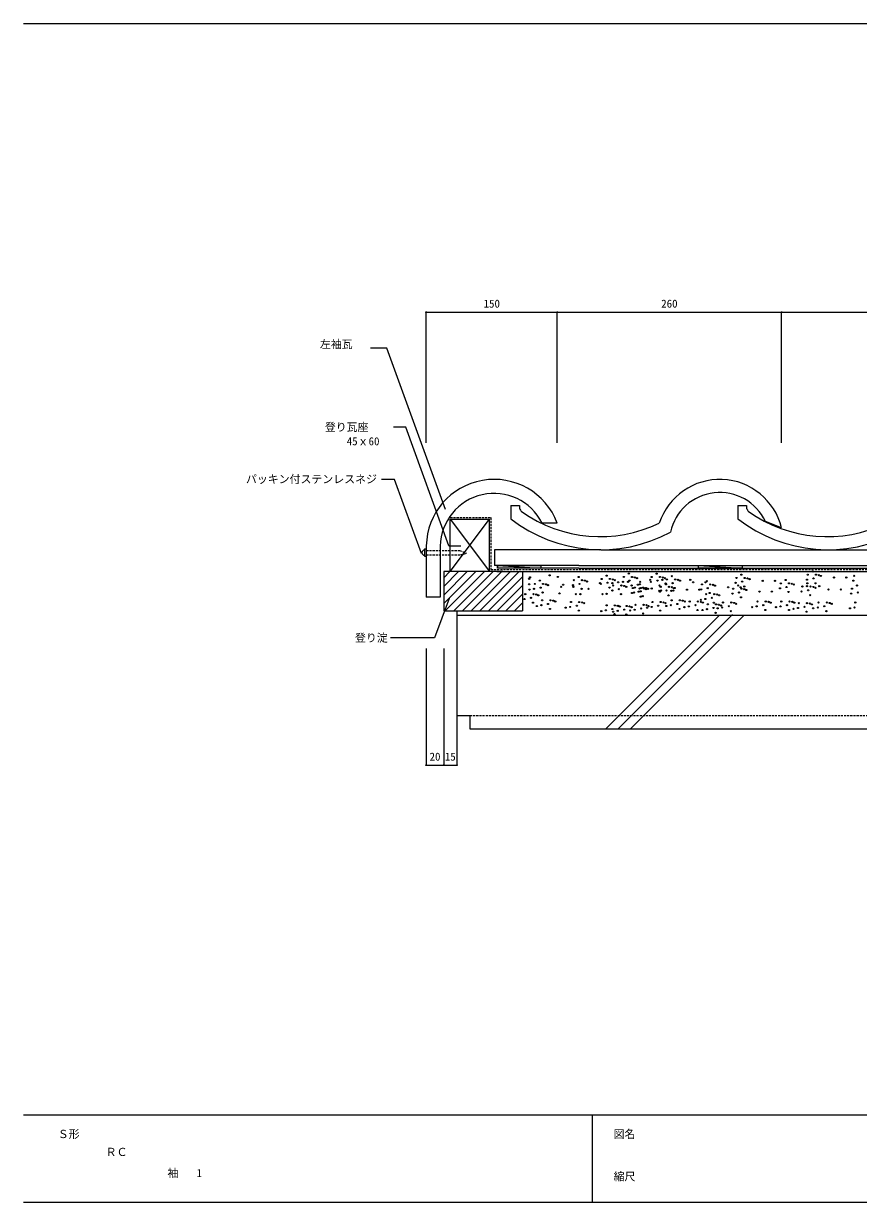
# Model space of a CAD drawing. Units: millimetres, scale not verified. Extents: x -1008 to 992, y -668 to 682.
# Drawn here: x -1008 to -52, y -668 to 682 of the extents above; entities that cross this region are included whole.
import ezdxf
from ezdxf.enums import TextEntityAlignment as Align

# ---------------------------------------------------------------- set-up
doc = ezdxf.new("R2010")
doc.units = ezdxf.units.MM
doc.header["$LTSCALE"] = 2
doc.header["$PDMODE"] = 32
doc.header["$PDSIZE"] = 1
doc.linetypes.add('DASHED1', pattern=[1.8, 1.2, -0.6])
for name, color, linetype, lineweight in [('0-1', 7, 'Continuous', 18), ('0-2', 7, 'Continuous', 18), ('0-4_下地', 7, 'Continuous', 18), ('0-5', 7, 'Continuous', 18), ('1-0', 5, 'Continuous', 18)]:
    doc.layers.add(name, color=color, linetype=linetype, lineweight=lineweight)
doc.styles.add('ＭＳ ゴシック', font='')
doc.styles.get('ＭＳ ゴシック').set_extended_font_data('MS Gothic')

msp = doc.modelspace()

# ---------------------------------------------------------------- linework, layer by layer
at = {"layer": '0-1'}
for p, q in [((-583.358, 160.567), (-598.323, 160.567)), ((-450, 130.473), (-450, 115.473)), ((-450, 130.473), (-440, 130.473)), ((-440, 130.473), (-440, 127.26)), ((-190, 130.473), (-180, 130.473)), ((-190, 130.473), (-190, 115.473)), ((-180, 130.473), (-180, 127.26)), ((-519.358, 54.961), (-519.358, 114.961)), ((-519.358, 114.961), (-474.358, 114.961)), ((-519.358, 114.961), (-474.358, 54.961)), ((-519.358, 54.961), (-474.358, 114.961)), ((-474.358, 54.961), (-474.358, 114.961)), ((-396.874, 110.473), (-414.319, 110.473)), ((-140, 104.961), (-158.411, 112.238)), ((-140, 104.961), (-158.411, 112.238)), ((-546.874, 84.473), (-546.874, 25.473)), ((-521.001, 84.609), (-507.414, 84.609)), ((-468.935, 79.961), (-468.935, 61.961)), ((-346.914, 79.961), (568.014, 79.961)), ((-306.85, 79.961), (-108.959, 79.961)), ((-484.874, 54.961), (-526.874, 54.961)), ((-526.874, 18.214), (-490.127, 54.961)), ((-526.874, 28.113), (-500.027, 54.961)), ((-526.874, 38.013), (-509.926, 54.961)), ((-526.874, 47.912), (-519.826, 54.961)), ((-525.228, 9.961), (-480.228, 54.961)), ((-459.358, 54.961), (-519.358, 54.961)), ((-515.328, 9.961), (-470.328, 54.961)), ((-505.429, 9.961), (-460.429, 54.961)), ((-495.529, 9.961), (-450.529, 54.961)), ((-485.63, 9.961), (-440.63, 54.961)), ((-465.526, 61.961), (-468.935, 61.961)), ((-466, 54.961), (568.014, 54.961)), ((-436.874, 54.961), (-436.874, 24.961)), ((-372.134, 61.961), (568.014, 61.961)), ((-372.134, 58.961), (568.014, 58.961)), ((-475.73, 9.961), (-436.874, 48.817)), ((-465.831, 9.961), (-436.874, 38.917)), ((-455.931, 9.961), (-436.874, 29.018)), ((-446.032, 9.961), (-436.874, 19.118)), ((-436.874, 24.961), (-436.874, 9.961)), ((-511.874, 4.961), (568.014, 4.961)), ((-211.131, 4.961), (-341.131, -125.039)), ((-196.187, 5.763), (-326.989, -125.039)), ((-182.847, 4.961), (-312.847, -125.039)), ((-546.874, -33.041), (-546.874, -166.824)), ((-511.874, -33.041), (-511.874, -166.824)), ((-496.874, -125.039), (568.014, -125.039)), ((-546.874, -166.824), (-526.874, -166.824))]:
    msp.add_line(p, q, dxfattribs=at)
at = {"layer": '0-1', "linetype": 'DASHED1'}
msp.add_line((-496.874, -110.039), (568.014, -110.039), dxfattribs=at)
at = {"layer": '0-1', "color": 3, "linetype": 'DASHED1'}
msp.add_lwpolyline([(-519.357, 116.705), (-472.848, 116.705), (-472.848, 57.284)], dxfattribs=at)
at = {"layer": '0-1'}
for points in [[(-530.874, 84.167), (-530.874, 25.473), (-546.874, 25.473)], [(-520.876, 24.115), (-537.302, -21.016), (-587.838, -21.016)], [(-526.874, 24.961), (-526.874, 9.961), (-436.874, 9.961)], [(-511.874, 9.961), (-511.874, -7.438), (-511.874, -110.039)], [(-526.874, -33.041), (-526.874, -166.824), (-511.874, -166.824)], [(-511.874, -110.039), (-496.874, -110.039), (-496.874, -125.039)]]:
    msp.add_lwpolyline(points, dxfattribs=at)
for centre in [(-104.388, 55.116), (-429.119, 46.444), (-429.119, 40.339), (-428.18, 48.322), (-422.545, 40.809), (-416.91, 44.566), (-413.153, 40.809), (-409.866, 40.339), (-405.64, 50.67), (-396.249, 48.792), (-390.144, 39.87), (-377.935, 45.035), (-372.3, 48.792), (-371.361, 40.809), (-368.543, 45.035), (-365.256, 44.566), (-362.908, 43.626), (-347.882, 41.748), (-346.942, 40.809), (-346.003, 46.444), (-340.368, 50.201), (-339.429, 42.218), (-336.612, 46.444), (-333.794, 41.748), (-333.325, 45.974), (-330.977, 45.035), (-327.22, 42.687), (-321.585, 43.157), (-320.646, 48.792), (-315.95, 43.157), (-315.011, 52.548), (-314.072, 44.566), (-311.254, 48.792), (-307.967, 48.322), (-305.619, 47.383), (-304.68, 39.87), (-302.332, 40.339), (-301.863, 43.157), (-290.593, 45.505), (-289.653, 43.157), (-288.714, 48.792), (-283.079, 52.548), (-282.14, 44.566), (-279.323, 48.792), (-276.505, 45.505), (-276.036, 48.322), (-273.688, 47.383), (-272.749, 41.279), (-272.279, 40.339), (-271.34, 45.974), (-265.705, 49.731), (-264.766, 41.748), (-261.948, 45.974), (-258.661, 45.505), (-258.661, 45.505), (-256.313, 44.566), (-244.574, 45.505), (-241.287, 42.687), (-231.206, 40.23), (-227.199, 42.687), (-225.571, 43.986), (-221.815, 40.23), (-192.575, 42.014), (-191.636, 47.649), (-186.001, 51.406), (-185.062, 43.423), (-182.245, 47.649), (-178.958, 47.18), (-176.61, 46.24), (-161.583, 44.362), (-147.496, 44.362), (-140.937, 41.466), (-135.302, 45.223), (-131.545, 41.466), (-128.258, 40.997), (-125.91, 40.058), (-110.962, 45.724), (-110.571, 41.513), (-110.023, 51.359), (-103.449, 47.133), (-101.101, 41.498), (-100.631, 51.359), (-97.344, 50.889), (-94.996, 49.95), (-79.97, 48.072), (-65.882, 48.072), (-57.79, 44.487), (-56.851, 50.122), (-433.549, 29.158), (-428.65, 34.235), (-424.157, 29.158), (-423.484, 35.174), (-420.87, 28.689), (-418.522, 27.75), (-415.971, 36.583), (-413.623, 30.948), (-407.519, 39.4), (-394.37, 30.009), (-392.492, 37.522), (-378.874, 39.4), (-378.404, 37.522), (-375.587, 29.069), (-370.422, 29.069), (-369.013, 35.174), (-361.03, 35.174), (-345.064, 29.069), (-340.368, 29.539), (-337.081, 36.583), (-333.794, 33.296), (-332.855, 38.931), (-326.281, 34.704), (-323.933, 29.069), (-323.463, 38.931), (-320.176, 38.461), (-317.828, 37.522), (-311.724, 38.931), (-311.254, 30.478), (-310.315, 36.113), (-308.906, 30.948), (-307.967, 36.583), (-303.741, 31.887), (-302.802, 35.644), (-301.393, 32.357), (-300.923, 36.113), (-299.045, 26.721), (-298.576, 36.583), (-297.636, 35.644), (-295.288, 36.113), (-295.288, 34.704), (-292.941, 35.174), (-288.714, 35.644), (-280.262, 32.826), (-279.792, 38.931), (-279.323, 31.887), (-278.384, 37.522), (-277.914, 33.296), (-271.809, 33.296), (-269.462, 27.661), (-268.992, 37.522), (-266.174, 32.826), (-265.705, 37.052), (-263.827, 33.296), (-263.357, 36.113), (-262.418, 36.113), (-248.33, 34.235), (-234.243, 34.235), (-232.145, 34.595), (-226.425, 29.158), (-224.632, 36.004), (-222.284, 30.369), (-218.528, 39.76), (-217.033, 29.158), (-216.18, 38.821), (-213.746, 28.689), (-211.398, 27.75), (-201.153, 36.943), (-196.285, 29.649), (-195.346, 35.284), (-189.711, 39.04), (-188.772, 31.057), (-187.066, 36.943), (-185.954, 35.284), (-182.714, 37.788), (-182.667, 34.814), (-180.319, 33.875), (-165.293, 31.997), (-151.205, 31.997), (-141.876, 35.831), (-134.363, 37.24), (-132.015, 31.605), (-117.145, 32.122), (-116.206, 37.757), (-110.884, 38.179), (-109.632, 33.53), (-107.284, 27.895), (-106.814, 37.757), (-103.527, 37.287), (-101.179, 36.348), (-96.796, 38.179), (-86.152, 34.47), (-72.065, 34.47), (-60.263, 29.649), (-59.324, 35.284), (-53.689, 39.04), (-52.75, 31.057), (-434.488, 23.523), (-426.974, 24.932), (-424.627, 19.297), (-420.235, 15.464), (-415.07, 16.403), (-414.131, 22.038), (-407.557, 17.812), (-404.739, 22.038), (-401.452, 21.569), (-399.104, 20.63), (-387.225, 13.522), (-382.06, 14.462), (-381.12, 20.097), (-374.546, 15.87), (-371.729, 20.097), (-368.442, 19.627), (-366.094, 18.688), (-340.343, 16.213), (-330.951, 16.213), (-327.664, 15.744), (-326.75, 15.566), (-325.316, 14.804), (-317.359, 15.566), (-314.072, 15.096), (-311.724, 14.157), (-307.333, 16.86), (-301.393, 26.252), (-297.941, 16.86), (-294.654, 16.391), (-294.019, 13.522), (-292.306, 15.452), (-288.854, 14.462), (-287.915, 20.097), (-281.341, 15.87), (-278.523, 20.097), (-275.236, 19.627), (-272.888, 18.688), (-272.013, 15.464), (-266.847, 16.403), (-265.908, 22.038), (-259.334, 17.812), (-256.516, 22.038), (-253.229, 21.569), (-251.3, 14.17), (-250.881, 20.63), (-246.135, 15.109), (-245.196, 20.744), (-238.622, 16.518), (-235.804, 20.744), (-232.53, 22.584), (-232.517, 20.274), (-230.169, 19.335), (-227.364, 23.523), (-224.483, 17.508), (-219.851, 24.932), (-217.909, 13.281), (-217.503, 19.297), (-215.092, 17.508), (-213.112, 12.875), (-211.805, 17.038), (-209.457, 16.099), (-207.946, 13.814), (-207.007, 19.449), (-200.433, 15.223), (-197.616, 19.449), (-194.329, 18.98), (-191.981, 18.041), (-186.424, 25.422), (-173.629, 14.17), (-168.463, 15.109), (-167.524, 20.744), (-160.95, 16.518), (-158.133, 20.744), (-154.846, 20.274), (-152.498, 19.335), (-146.444, 14.17), (-141.278, 15.109), (-140.339, 20.744), (-133.765, 16.518), (-130.948, 20.744), (-127.661, 20.274), (-125.313, 19.335), (-121.213, 13.167), (-120.274, 18.802), (-113.7, 14.576), (-110.883, 18.802), (-107.596, 18.333), (-105.248, 17.393), (-103.725, 12.875), (-98.559, 13.814), (-97.62, 19.449), (-91.046, 15.223), (-88.229, 19.449), (-84.941, 18.98), (-82.594, 18.041), (-61.653, 12.875), (-56.487, 13.814), (-55.548, 19.449), (-405.209, 12.177), (-372.198, 10.235), (-346.448, 9.639), (-341.282, 10.578), (-333.769, 11.987), (-332.855, 8.992), (-331.421, 6.352), (-327.69, 9.931), (-320.176, 11.34), (-317.828, 5.705), (-313.437, 10.286), (-308.272, 11.225), (-300.759, 12.634), (-298.411, 6.999), (-278.993, 10.235), (-256.986, 12.177), (-236.274, 10.883), (-230.588, 10.933), (-225.422, 11.873), (-215.561, 7.646), (-198.085, 9.588), (-158.602, 10.883), (-131.417, 10.883), (-126.379, 12.228), (-111.352, 8.941), (-88.698, 9.588)]:
    msp.add_circle(centre, 0.664, dxfattribs=at)
for centre, radius, start, end in [((-469.364, 82.989), 77.525, 20.7641, 178.90306), ((-210.793, 87.583), 72.894, 13.7919, 161.69852), ((-469.364, 82.989), 61.525, 26.53323, 178.90306), ((-210.793, 87.583), 57.895, 25.2054, 167.51599), ((-430.195, 131.038), 10.508, 201.07587, 223.8392), ((-347.656, 250.473), 155.491, 234.57967, 295.79265), ((-170.195, 131.038), 10.508, 201.07587, 223.8392), ((-87.656, 250.473), 155.491, 234.57967, 295.79265), ((-346.914, 247.337), 167.376, 231.98312, 298.39507), ((-86.914, 247.337), 167.376, 231.98312, 298.39507)]:
    msp.add_arc(centre, radius, start, end, dxfattribs=at)
for p in [(-546.874, -166.824), (-526.874, -166.824), (-511.874, -166.824)]:
    msp.add_point(p, dxfattribs=at)
at = {"layer": '0-2'}
for p, q in [((-548.825, 81.042), (-548.825, 72.72)), ((-548.825, 81.042), (-546.874, 81.042)), ((-548.825, 72.72), (-546.874, 72.72)), ((-372.134, 79.961), (-468.935, 79.961)), ((-526.874, 54.961), (-526.874, 24.961)), ((-372.134, 61.961), (-468.935, 61.961)), ((-465.526, 61.961), (-415.526, 58.961)), ((-372.134, 58.961), (-465.526, 58.961)), ((-235, 61.961), (-185, 58.961))]:
    msp.add_line(p, q, dxfattribs=at)
at = {"layer": '0-2', "linetype": 'DASHED1'}
for p, q in [((-546.874, 79.013), (-507.493, 79.013)), ((-546.874, 74.013), (-507.493, 74.013)), ((-508.927, 79.013), (-500.835, 76.049)), ((-507.822, 74.013), (-500.835, 76.049))]:
    msp.add_line(p, q, dxfattribs=at)
at = {"layer": '0-2', "color": 3, "linetype": 'DASHED1'}
msp.add_line((-472.848, 57.284), (568.014, 57.284), dxfattribs=at)
at = {"layer": '0-2'}
for points in [[(-466, 54.961), (-502.874, 54.961), (-526.874, 54.961)], [(-465.526, 61.961), (-465.526, 58.961), (-465.526, 61.961), (-415.526, 61.961), (-415.526, 58.961), (-465.526, 58.961)]]:
    msp.add_lwpolyline(points, dxfattribs=at)
msp.add_lwpolyline([(-235, 58.961), (-235, 61.961), (-185, 61.961), (-185, 58.961)], close=True, dxfattribs=at)
msp.add_arc((-548.825, 76.564), 3.061, 90, 270, dxfattribs=at)
at = {"layer": '0-4_下地'}
for q in [(-372.134, 79.961), (-306.85, 79.961)]:
    msp.add_line((-346.914, 79.961), q, dxfattribs=at)
at = {"layer": '0-5'}
for p, q in [((-546.874, 351.965), (-396.874, 351.965)), ((-546.874, 202.513), (-546.874, 351.965)), ((-592.015, 310.915), (-610.652, 310.915)), ((-524.781, 126.191), (-592.015, 310.915)), ((-570.379, 220.274), (-584.614, 220.274)), ((-521.001, 84.609), (-570.379, 220.274)), ((-552.502, 75.789), (-583.358, 160.567))]:
    msp.add_line(p, q, dxfattribs=at)
for points in [[(-396.874, 202.513), (-396.874, 351.965), (-140, 351.965)], [(-140, 202.513), (-140, 351.965), (120, 351.965)]]:
    msp.add_lwpolyline(points, dxfattribs=at)
for p in [(-546.874, 351.965), (-396.874, 351.965), (-140, 351.965)]:
    msp.add_point(p, dxfattribs=at)
at = {"layer": '1-0'}
for p, q in [((-1008.108, 682.5), (991.892, 682.5)), ((991.892, -567.5), (-1008.108, -567.5)), ((-356.757, -567.5), (-356.757, -667.5)), ((991.892, -667.5), (-1008.108, -667.5))]:
    msp.add_line(p, q, dxfattribs=at)

# ---------------------------------------------------------------- texts
at = {"layer": '0-1', "style": 'ＭＳ ゴシック'}
for s, p in [('45ｘ60', (-637.958, 196.835)), ('パッキン付ステンレスネジ', (-753.419, 153.43)), ('登り淀', (-628.598, -28.29)), ('20', (-543.124, -164.324)), ('15', (-525.624, -164.324))]:
    msp.add_text(s, height=9.164, dxfattribs=at).set_placement(p, align=Align.BOTTOM_LEFT)
at = {"layer": '0-5', "style": 'ＭＳ ゴシック'}
for s, p in [('150', (-481.249, 354.465)), ('260', (-277.812, 354.465)), ('左袖瓦', (-668.747, 307.954)), ('登り瓦座', (-663.112, 213.098)), ('ＲＣ', (-914.111, -617.118))]:
    msp.add_text(s, height=9.164, dxfattribs=at).set_placement(p, align=Align.BOTTOM_LEFT)
at = {"layer": '1-0', "color": 7, "style": 'ＭＳ ゴシック'}
for s, p in [('Ｓ形', (-968.919, -596.554)), ('図名', (-332.432, -596.554)), ('袖', (-843.282, -641.199)), ('1', (-810.059, -641.199)), ('縮尺', (-332.432, -645.203))]:
    msp.add_text(s, height=9.164, dxfattribs=at).set_placement(p, align=Align.BOTTOM_LEFT)

doc.saveas('drawing.dxf')
